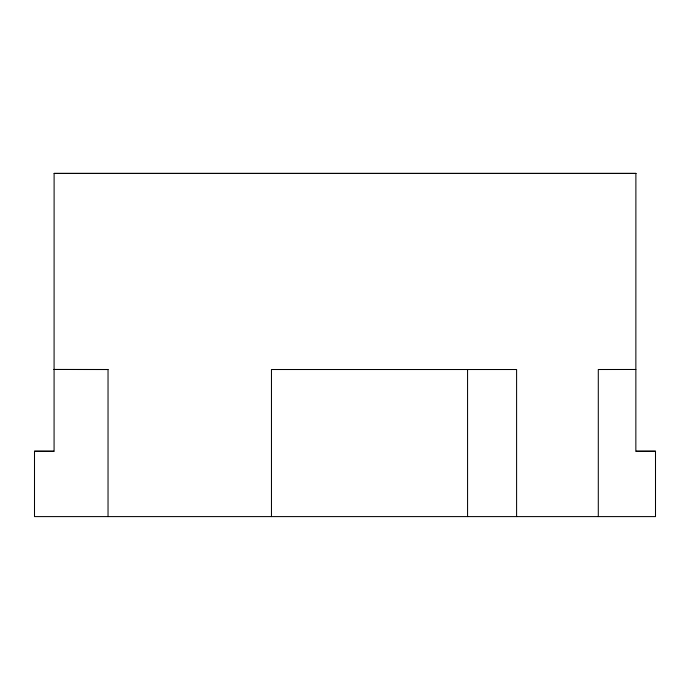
<?xml version="1.0" encoding="UTF-8"?>
<svg xmlns="http://www.w3.org/2000/svg" width="690" height="690" viewBox="0 0 690 690"><rect width="100%" height="100%" fill="white"/><g stroke="black" fill="none" stroke-linecap="round" stroke-linejoin="round"><path stroke-width="1.03" d="M636.128 451.226L655.5 451.226L655.5 516.594L34.5 516.594L34.5 451.226L54.079 451.269L54.113 173.414L635.887 173.414L54.113 173.414M108.037 516.594L108.037 369.512L54.087 369.478L108.037 369.512M598.299 516.594L598.299 369.512L635.87 369.478M635.887 173.414L635.852 451.251L655.5 451.226M34.5 451.226L53.872 451.226M516.594 516.594L516.594 369.521L271.463 369.512L271.463 516.594M467.561 369.512L467.57 516.594"/></g></svg>
